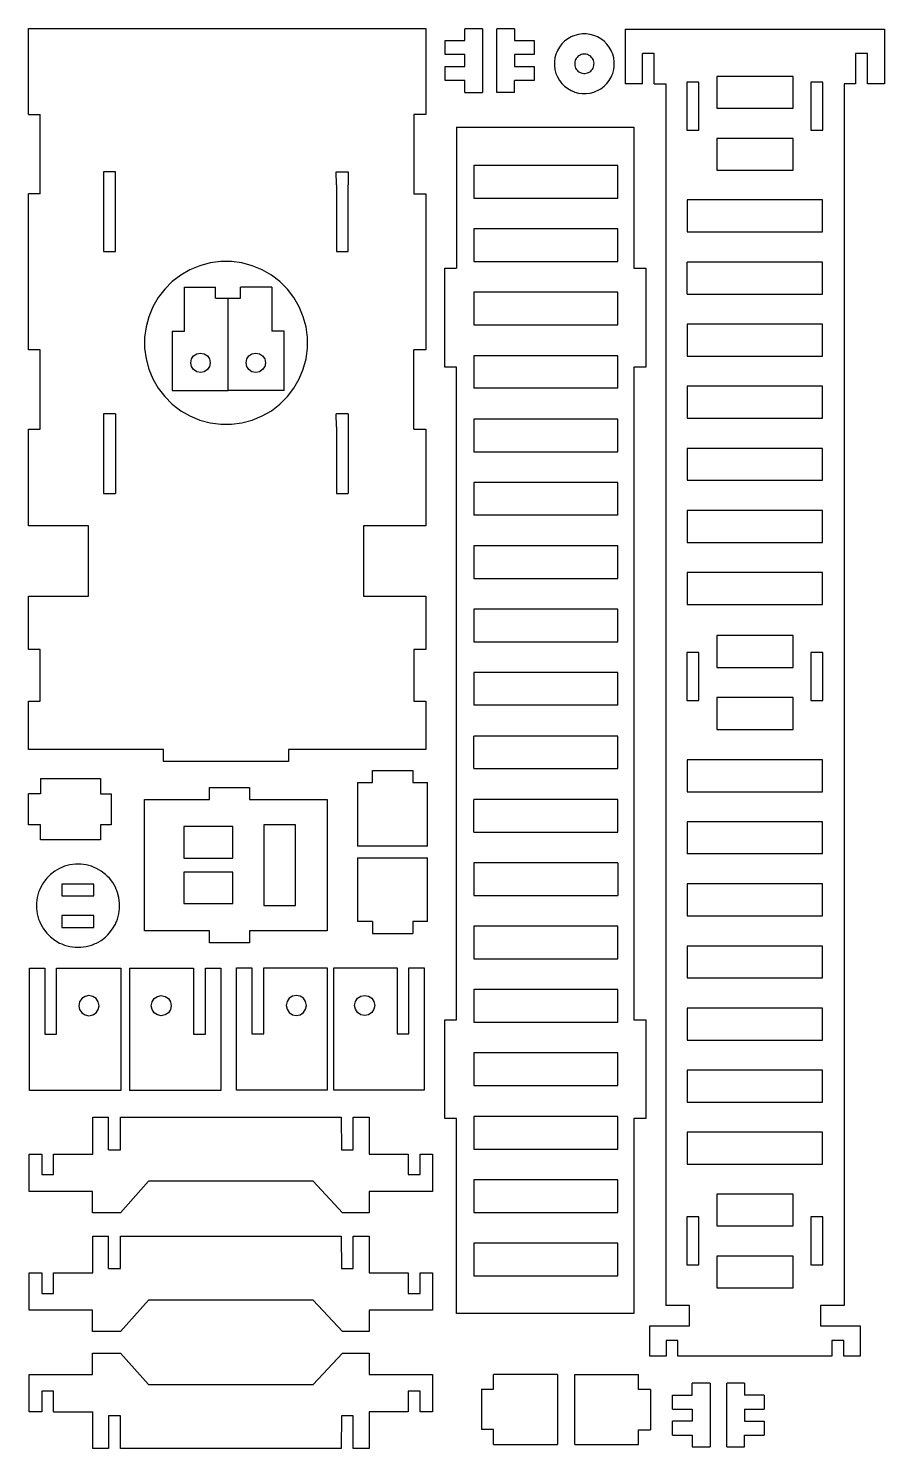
# Model space of a CAD drawing. Extents: x -348 to 348, y -585 to 585.
# Drawn here: x 24 to 348, y -583 to -46 of the extents above; entities that cross this region are included whole.
import ezdxf

# ---------------------------------------------------------------- set-up
doc = ezdxf.new("R2010")
doc.units = 0
doc.header["$MEASUREMENT"] = 0
doc.layers.get('0').update_dxf_attribs({"linetype": 'CONTINUOUS'})

msp = doc.modelspace()

# ---------------------------------------------------------------- linework, layer by layer
for p, q in [((24.14, -78.28), (24.14, -45.64)), ((24.14, -45.64), (174.51, -45.64)), ((174.51, -45.64), (174.51, -78.28)), ((195.99, -45.74), (189.28, -45.74)), ((189.28, -50.23), (189.28, -45.74)), ((195.99, -45.74), (195.99, -69.9)), ((208.12, -45.74), (201.42, -45.74)), ((201.42, -69.9), (201.42, -45.74)), ((208.12, -45.74), (208.12, -50.23)), ((230.91, -48.28), (230.15, -48.59)), ((232.34, -47.9), (230.91, -48.28)), ((233.81, -47.7), (232.34, -47.9)), ((235.3, -47.71), (233.81, -47.7)), ((236.77, -47.9), (235.3, -47.71)), ((238.2, -48.29), (236.77, -47.9)), ((238.94, -48.59), (238.2, -48.29)), ((250.02, -45.91), (250.02, -66.64)), ((250.02, -45.91), (348.19, -45.91)), ((348.19, -45.91), (348.19, -66.64)), ((181.82, -55.57), (181.82, -50.23)), ((181.82, -50.23), (189.28, -50.23)), ((208.12, -50.23), (215.59, -50.23)), ((215.59, -50.23), (215.59, -55.57)), ((225.12, -52.71), (224.38, -54)), ((226.03, -51.54), (225.12, -52.71)), ((227.08, -50.49), (226.03, -51.54)), ((228.25, -49.59), (227.08, -50.49)), ((229.54, -48.85), (228.25, -49.59)), ((230.13, -48.6), (229.54, -48.85)), ((230.14, -48.59), (230.13, -48.6)), ((230.15, -48.59), (230.14, -48.59)), ((238.95, -48.59), (238.94, -48.59)), ((238.96, -48.6), (238.95, -48.59)), ((239.57, -48.85), (238.96, -48.6)), ((240.85, -49.6), (239.57, -48.85)), ((242.03, -50.5), (240.85, -49.6)), ((243.08, -51.55), (242.03, -50.5)), ((243.98, -52.73), (243.08, -51.55)), ((244.72, -54.01), (243.98, -52.73)), ((189.28, -55.57), (181.82, -55.57)), ((189.28, -60.07), (189.28, -55.57)), ((208.12, -55.57), (208.12, -60.07)), ((215.59, -55.57), (208.12, -55.57)), ((223.43, -56.8), (223.23, -58.27)), ((223.23, -58.27), (223.23, -59.75)), ((223.81, -55.37), (223.43, -56.8)), ((224.12, -54.63), (223.81, -55.37)), ((224.13, -54.61), (224.12, -54.62)), ((224.12, -54.62), (224.12, -54.63)), ((224.38, -54), (224.13, -54.61)), ((230.95, -58.3), (230.89, -58.78)), ((230.89, -58.78), (230.89, -59.26)), ((231.07, -57.84), (230.95, -58.3)), ((231.26, -57.4), (231.07, -57.84)), ((231.5, -56.98), (231.26, -57.4)), ((231.79, -56.6), (231.5, -56.98)), ((232.13, -56.26), (231.79, -56.6)), ((232.51, -55.97), (232.13, -56.26)), ((232.93, -55.73), (232.51, -55.97)), ((233.37, -55.55), (232.93, -55.73)), ((233.83, -55.42), (233.37, -55.55)), ((234.31, -55.36), (233.83, -55.42)), ((234.79, -55.36), (234.31, -55.36)), ((235.26, -55.42), (234.79, -55.36)), ((235.73, -55.55), (235.26, -55.42)), ((236.17, -55.73), (235.73, -55.55)), ((236.59, -55.97), (236.17, -55.73)), ((236.97, -56.27), (236.59, -55.97)), ((237.3, -56.6), (236.97, -56.27)), ((237.6, -56.99), (237.3, -56.6)), ((237.84, -57.4), (237.6, -56.99)), ((238.02, -57.84), (237.84, -57.4)), ((238.14, -58.31), (238.02, -57.84)), ((238.21, -58.78), (238.14, -58.31)), ((238.2, -59.26), (238.21, -58.78)), ((244.96, -54.61), (244.72, -54.01)), ((244.97, -54.62), (244.96, -54.61)), ((244.97, -54.63), (244.97, -54.62)), ((245.29, -55.38), (244.97, -54.63)), ((245.67, -56.82), (245.29, -55.38)), ((245.86, -58.29), (245.67, -56.82)), ((245.86, -59.77), (245.86, -58.29)), ((256.53, -66.64), (256.53, -55.09)), ((261.03, -55.09), (256.53, -55.09)), ((261.03, -66.64), (261.03, -55.09)), ((337.18, -55.09), (337.18, -66.64)), ((341.68, -55.09), (337.18, -55.09)), ((341.68, -66.64), (341.68, -55.09)), ((181.82, -60.07), (189.28, -60.07)), ((181.82, -65.4), (181.82, -60.07)), ((208.12, -60.07), (215.59, -60.07)), ((215.59, -60.07), (215.59, -65.4)), ((223.23, -59.75), (223.42, -61.22)), ((223.42, -61.22), (223.8, -62.66)), ((223.8, -62.66), (224.12, -63.41)), ((224.12, -63.41), (224.12, -63.42)), ((224.12, -63.42), (224.13, -63.43)), ((224.13, -63.43), (224.37, -64.03)), ((224.37, -64.03), (225.11, -65.31)), ((230.89, -59.26), (230.95, -59.73)), ((230.95, -59.73), (231.07, -60.2)), ((231.07, -60.2), (231.25, -60.64)), ((231.25, -60.64), (231.49, -61.06)), ((231.49, -61.06), (231.79, -61.44)), ((231.79, -61.44), (232.12, -61.78)), ((232.12, -61.78), (232.51, -62.07)), ((232.51, -62.07), (232.92, -62.31)), ((232.92, -62.31), (233.36, -62.49)), ((233.36, -62.49), (233.83, -62.62)), ((233.83, -62.62), (234.3, -62.68)), ((234.3, -62.68), (234.78, -62.68)), ((234.78, -62.68), (235.26, -62.62)), ((235.26, -62.62), (235.72, -62.49)), ((235.72, -62.49), (236.16, -62.31)), ((236.16, -62.31), (236.58, -62.07)), ((236.58, -62.07), (236.96, -61.78)), ((236.96, -61.78), (237.3, -61.44)), ((237.3, -61.44), (237.59, -61.06)), ((237.59, -61.06), (237.83, -60.65)), ((237.83, -60.65), (238.02, -60.2)), ((238.02, -60.2), (238.14, -59.74)), ((238.14, -59.74), (238.2, -59.26)), ((243.97, -65.33), (244.71, -64.05)), ((244.71, -64.05), (244.96, -63.43)), ((244.96, -63.43), (244.97, -63.42)), ((244.97, -63.41), (245.28, -62.67)), ((244.97, -63.42), (244.97, -63.41)), ((245.28, -62.67), (245.67, -61.24)), ((245.67, -61.24), (245.86, -59.77)), ((313.54, -63.83), (284.67, -63.83)), ((284.67, -63.83), (284.67, -75.84)), ((313.54, -75.84), (313.54, -63.83)), ((189.28, -65.4), (181.82, -65.4)), ((189.28, -69.9), (189.28, -65.4)), ((189.28, -69.9), (195.99, -69.9)), ((208.12, -69.9), (201.42, -69.9)), ((208.12, -69.9), (208.12, -65.4)), ((215.59, -65.4), (208.12, -65.4)), ((225.11, -65.31), (226.01, -66.49)), ((226.01, -66.49), (227.06, -67.54)), ((227.06, -67.54), (228.24, -68.44)), ((228.24, -68.44), (229.52, -69.19)), ((229.52, -69.19), (230.13, -69.44)), ((230.13, -69.44), (230.14, -69.45)), ((230.14, -69.45), (230.15, -69.45)), ((230.15, -69.45), (230.89, -69.75)), ((230.89, -69.75), (232.32, -70.14)), ((236.75, -70.14), (238.18, -69.76)), ((238.18, -69.76), (238.94, -69.45)), ((238.94, -69.45), (238.95, -69.45)), ((238.95, -69.45), (238.96, -69.44)), ((238.96, -69.44), (239.55, -69.19)), ((239.55, -69.19), (240.84, -68.46)), ((240.84, -68.46), (242.01, -67.55)), ((242.01, -67.55), (243.06, -66.51)), ((243.06, -66.51), (243.97, -65.33)), ((256.53, -66.64), (250.02, -66.64)), ((261.03, -66.64), (265.37, -66.64)), ((265.37, -66.64), (265.37, -529.21)), ((277.9, -66), (273.4, -66)), ((273.4, -66), (273.4, -84.14)), ((277.9, -84.14), (277.9, -66)), ((324.81, -66), (320.31, -66)), ((320.31, -66), (320.31, -84.14)), ((324.81, -84.14), (324.81, -66)), ((332.84, -66.64), (332.84, -529.21)), ((337.18, -66.64), (332.84, -66.64)), ((348.19, -66.64), (341.68, -66.64)), ((232.32, -70.14), (233.79, -70.33)), ((233.79, -70.33), (235.28, -70.34)), ((235.28, -70.34), (236.75, -70.14)), ((24.14, -78.28), (28.64, -78.28)), ((28.64, -108.24), (28.64, -78.28)), ((170.01, -78.28), (170.01, -108.24)), ((174.51, -78.28), (170.01, -78.28)), ((284.67, -75.84), (313.54, -75.84)), ((186.19, -83.01), (186.19, -136.44)), ((186.19, -83.01), (253.33, -83.01)), ((253.33, -83.01), (253.33, -136.44)), ((273.4, -84.14), (277.9, -84.14)), ((320.31, -84.14), (324.81, -84.14)), ((284.67, -87.28), (284.67, -99.3)), ((313.54, -87.28), (284.67, -87.28)), ((313.54, -99.3), (313.54, -87.28)), ((57.1, -99.95), (52.6, -99.95)), ((52.6, -99.95), (52.6, -130.12)), ((57.1, -130.12), (57.1, -99.95)), ((140.7, -104.84), (140.68, -99.95)), ((140.68, -99.95), (145.18, -99.95)), ((145.18, -99.95), (145.2, -104.84)), ((192.73, -97.54), (192.73, -109.9)), ((247.22, -97.54), (192.73, -97.54)), ((247.22, -109.9), (247.22, -97.54)), ((284.67, -99.3), (313.54, -99.3)), ((140.7, -104.84), (140.7, -130.12)), ((145.2, -130.12), (145.2, -104.84)), ((28.64, -108.24), (24.14, -108.24)), ((24.14, -167.36), (24.14, -108.24)), ((170.01, -108.24), (174.51, -108.24)), ((174.51, -108.24), (174.51, -167.36)), ((192.73, -109.9), (247.22, -109.9)), ((273.51, -110.6), (273.51, -122.71)), ((324.7, -110.6), (273.51, -110.6)), ((324.7, -122.71), (324.7, -110.6)), ((247.22, -121.54), (192.73, -121.54)), ((192.73, -121.54), (192.73, -133.9)), ((247.22, -133.9), (247.22, -121.54)), ((273.51, -122.71), (324.7, -122.71)), ((52.6, -130.12), (57.1, -130.12)), ((96.92, -133.91), (92.91, -134.44)), ((100.95, -133.91), (96.92, -133.91)), ((104.96, -134.44), (100.95, -133.91)), ((140.7, -130.12), (145.2, -130.12)), ((192.73, -133.9), (247.22, -133.9)), ((324.7, -134.11), (273.51, -134.11)), ((273.51, -146.22), (273.51, -134.11)), ((324.7, -146.22), (324.7, -134.11)), ((81.79, -139.04), (78.58, -141.5)), ((85.28, -137.03), (81.79, -139.04)), ((89.01, -135.48), (85.28, -137.03)), ((92.91, -134.44), (89.01, -135.48)), ((108.86, -135.48), (104.96, -134.44)), ((112.59, -137.03), (108.86, -135.48)), ((116.09, -139.04), (112.59, -137.03)), ((119.29, -141.5), (116.09, -139.04)), ((181.69, -136.44), (186.19, -136.44)), ((181.69, -173.85), (181.69, -136.44)), ((253.33, -136.44), (257.83, -136.44)), ((257.83, -136.44), (257.83, -173.85)), ((75.73, -144.36), (73.27, -147.56)), ((78.58, -141.5), (75.73, -144.36)), ((83.25, -160.25), (83.25, -143.56)), ((83.25, -143.56), (95, -143.56)), ((95, -147.81), (95, -143.56)), ((116.23, -143.56), (104.47, -143.56)), ((104.47, -147.81), (104.47, -143.56)), ((116.23, -143.56), (116.23, -160.25)), ((122.14, -144.36), (119.29, -141.5)), ((124.6, -147.56), (122.14, -144.36)), ((73.27, -147.56), (71.25, -151.06)), ((95, -147.81), (99.74, -147.81)), ((99.74, -147.81), (104.47, -147.81)), ((99.74, -182.72), (99.74, -147.81)), ((126.62, -151.06), (124.6, -147.56)), ((247.22, -145.54), (192.73, -145.54)), ((192.73, -145.54), (192.73, -157.9)), ((247.22, -157.9), (247.22, -145.54)), ((273.51, -146.22), (324.7, -146.22)), ((69.71, -154.79), (68.66, -158.69)), ((71.25, -151.06), (69.71, -154.79)), ((128.17, -154.79), (126.62, -151.06)), ((129.21, -158.69), (128.17, -154.79)), ((68.66, -158.69), (68.13, -162.69)), ((78.59, -160.25), (83.25, -160.25)), ((78.59, -160.25), (78.59, -182.72)), ((120.88, -160.25), (116.23, -160.25)), ((120.88, -182.72), (120.88, -160.25)), ((129.74, -162.69), (129.21, -158.69)), ((192.73, -157.9), (247.22, -157.9)), ((324.7, -157.62), (273.51, -157.62)), ((273.51, -157.62), (273.51, -169.72)), ((324.7, -169.72), (324.7, -157.62)), ((68.13, -162.69), (68.13, -166.73)), ((129.74, -166.73), (129.74, -162.69)), ((28.64, -167.36), (24.14, -167.36)), ((28.64, -197.32), (28.64, -167.36)), ((68.13, -166.73), (68.66, -170.73)), ((68.66, -170.73), (69.71, -174.63)), ((85.59, -172.23), (85.88, -170.79)), ((85.88, -170.79), (86.67, -169.62)), ((86.67, -169.62), (87.85, -168.83)), ((87.85, -168.83), (89.28, -168.54)), ((89.28, -168.54), (90.72, -168.83)), ((90.72, -168.83), (91.89, -169.62)), ((91.89, -169.62), (92.68, -170.79)), ((92.68, -170.79), (92.97, -172.23)), ((106.5, -172.23), (106.79, -170.79)), ((106.79, -170.79), (107.58, -169.62)), ((107.58, -169.62), (108.76, -168.83)), ((108.76, -168.83), (110.19, -168.54)), ((110.19, -168.54), (111.63, -168.83)), ((111.63, -168.83), (112.8, -169.62)), ((112.8, -169.62), (113.59, -170.79)), ((113.59, -170.79), (113.88, -172.23)), ((128.17, -174.63), (129.21, -170.73)), ((129.21, -170.73), (129.74, -166.73)), ((174.51, -167.36), (170.01, -167.36)), ((170.01, -197.32), (170.01, -167.36)), ((192.73, -169.55), (192.73, -181.9)), ((247.22, -169.55), (192.73, -169.55)), ((247.22, -181.9), (247.22, -169.55)), ((273.51, -169.72), (324.7, -169.72)), ((69.71, -174.63), (71.25, -178.36)), ((85.88, -173.67), (85.59, -172.23)), ((86.67, -174.84), (85.88, -173.67)), ((87.85, -175.63), (86.67, -174.84)), ((89.28, -175.92), (87.85, -175.63)), ((90.72, -175.63), (89.28, -175.92)), ((91.89, -174.84), (90.72, -175.63)), ((92.68, -173.67), (91.89, -174.84)), ((92.97, -172.23), (92.68, -173.67)), ((106.79, -173.67), (106.5, -172.23)), ((107.58, -174.84), (106.79, -173.67)), ((108.76, -175.63), (107.58, -174.84)), ((110.19, -175.92), (108.76, -175.63)), ((111.63, -175.63), (110.19, -175.92)), ((112.8, -174.84), (111.63, -175.63)), ((113.59, -173.67), (112.8, -174.84)), ((113.88, -172.23), (113.59, -173.67)), ((126.62, -178.36), (128.17, -174.63)), ((186.19, -173.85), (181.69, -173.85)), ((186.19, -420.97), (186.19, -173.85)), ((257.83, -173.85), (253.33, -173.85)), ((253.33, -173.85), (253.33, -420.97)), ((71.25, -178.36), (73.27, -181.86)), ((73.27, -181.86), (75.73, -185.06)), ((78.59, -182.72), (99.74, -182.72)), ((120.88, -182.72), (99.74, -182.72)), ((122.14, -185.06), (124.6, -181.86)), ((124.6, -181.86), (126.62, -178.36)), ((247.22, -181.9), (192.73, -181.9)), ((324.7, -181.13), (273.51, -181.13)), ((273.51, -181.13), (273.51, -193.23)), ((324.7, -193.23), (324.7, -181.13)), ((75.73, -185.06), (78.58, -187.92)), ((78.58, -187.92), (81.79, -190.38)), ((116.09, -190.38), (119.29, -187.92)), ((119.29, -187.92), (122.14, -185.06)), ((52.6, -191.56), (52.6, -221.74)), ((57.1, -191.56), (52.6, -191.56)), ((57.1, -191.56), (57.1, -221.74)), ((81.79, -190.38), (85.28, -192.39)), ((85.28, -192.39), (89.01, -193.94)), ((108.86, -193.94), (112.59, -192.39)), ((112.59, -192.39), (116.09, -190.38)), ((140.7, -196.46), (140.68, -191.56)), ((145.18, -191.56), (140.68, -191.56)), ((145.18, -191.56), (145.2, -196.46)), ((247.22, -193.55), (192.73, -193.55)), ((192.73, -193.55), (192.73, -205.91)), ((247.22, -205.91), (247.22, -193.55)), ((273.51, -193.23), (324.7, -193.23)), ((24.14, -197.32), (28.64, -197.32)), ((24.14, -233.93), (24.14, -197.32)), ((89.01, -193.94), (92.91, -194.98)), ((92.91, -194.98), (96.92, -195.51)), ((96.92, -195.51), (100.95, -195.51)), ((100.95, -195.51), (104.96, -194.98)), ((104.96, -194.98), (108.86, -193.94)), ((140.7, -196.46), (140.7, -221.74)), ((145.2, -196.46), (145.2, -221.74)), ((170.01, -197.32), (174.51, -197.32)), ((174.51, -197.32), (174.51, -233.93)), ((192.73, -205.91), (247.22, -205.91)), ((324.7, -204.64), (273.51, -204.64)), ((273.51, -204.64), (273.51, -216.74)), ((324.7, -216.74), (324.7, -204.64)), ((192.73, -217.55), (192.73, -229.91)), ((247.22, -217.55), (192.73, -217.55)), ((247.22, -229.91), (247.22, -217.55)), ((273.51, -216.74), (324.7, -216.74)), ((52.6, -221.74), (57.1, -221.74)), ((140.7, -221.74), (145.2, -221.74)), ((247.22, -229.91), (192.73, -229.91)), ((273.51, -228.15), (273.51, -240.25)), ((324.7, -228.15), (273.51, -228.15)), ((324.7, -240.25), (324.7, -228.15)), ((46.85, -233.93), (24.14, -233.93)), ((46.85, -260.62), (46.85, -233.93)), ((150.95, -233.93), (150.95, -260.62)), ((174.51, -233.93), (150.95, -233.93)), ((192.73, -241.55), (192.73, -253.91)), ((247.22, -241.55), (192.73, -241.55)), ((247.22, -253.91), (247.22, -241.55)), ((273.51, -240.25), (324.7, -240.25)), ((324.7, -251.66), (273.51, -251.66)), ((273.51, -251.66), (273.51, -263.76)), ((324.7, -263.76), (324.7, -251.66)), ((192.73, -253.91), (247.22, -253.91)), ((24.14, -260.62), (46.85, -260.62)), ((24.14, -280.84), (24.14, -260.62)), ((150.95, -260.62), (174.51, -260.62)), ((174.51, -260.62), (174.51, -280.84)), ((192.73, -265.55), (192.73, -277.91)), ((247.22, -265.55), (192.73, -265.55)), ((247.22, -277.91), (247.22, -265.55)), ((273.51, -263.76), (324.7, -263.76)), ((192.73, -277.91), (247.22, -277.91)), ((313.54, -275.56), (284.67, -275.56)), ((284.67, -275.56), (284.67, -287.57)), ((313.54, -287.57), (313.54, -275.56)), ((28.64, -280.84), (24.14, -280.84)), ((28.64, -300.36), (28.64, -280.84)), ((170.01, -280.84), (170.01, -300.36)), ((174.51, -280.84), (170.01, -280.84)), ((277.9, -281.97), (273.4, -281.97)), ((273.4, -281.97), (273.4, -300.1)), ((277.9, -300.1), (277.9, -281.97)), ((320.31, -281.97), (320.31, -300.1)), ((324.81, -281.97), (320.31, -281.97)), ((324.81, -300.1), (324.81, -281.97)), ((192.73, -289.56), (192.73, -301.91)), ((247.22, -289.56), (192.73, -289.56)), ((247.22, -301.91), (247.22, -289.56)), ((284.67, -287.57), (313.54, -287.57)), ((24.14, -318.66), (24.14, -300.36)), ((24.14, -300.36), (28.64, -300.36)), ((170.01, -300.36), (174.51, -300.36)), ((174.51, -300.36), (174.51, -318.66)), ((273.4, -300.1), (277.9, -300.1)), ((284.67, -299.01), (284.67, -311.03)), ((313.54, -299.01), (284.67, -299.01)), ((313.54, -311.03), (313.54, -299.01)), ((320.31, -300.1), (324.81, -300.1)), ((247.22, -301.91), (192.73, -301.91)), ((284.67, -311.03), (313.54, -311.03)), ((247.22, -313.56), (192.73, -313.56)), ((192.73, -325.92), (192.73, -313.56)), ((247.22, -325.92), (247.22, -313.56)), ((75.28, -318.66), (24.14, -318.66)), ((75.28, -323.16), (75.28, -318.66)), ((122.52, -318.66), (122.52, -323.16)), ((174.51, -318.66), (122.52, -318.66)), ((273.51, -322.55), (273.51, -334.65)), ((324.7, -322.55), (273.51, -322.55)), ((324.7, -334.65), (324.7, -322.55)), ((122.52, -323.16), (75.28, -323.16)), ((154.35, -326.67), (169.65, -326.67)), ((154.35, -331.17), (154.35, -326.67)), ((169.65, -326.67), (169.65, -331.17)), ((192.73, -325.92), (247.22, -325.92)), ((28.73, -329.7), (28.73, -335.4)), ((28.73, -329.7), (51.38, -329.7)), ((51.38, -329.7), (51.38, -335.4)), ((92.65, -333.07), (107.82, -333.07)), ((92.65, -337.57), (92.65, -333.07)), ((107.82, -333.07), (107.82, -337.57)), ((148.67, -331.17), (148.67, -355.32)), ((148.67, -331.17), (154.35, -331.17)), ((169.65, -331.17), (175.23, -331.17)), ((175.23, -355.32), (175.23, -331.17)), ((28.73, -335.4), (24.23, -335.4)), ((24.23, -347.13), (24.23, -335.4)), ((51.38, -335.4), (55.18, -335.4)), ((55.18, -335.4), (55.45, -335.4)), ((55.45, -335.4), (55.45, -347.13)), ((68.1, -387.32), (68.1, -337.57)), ((68.1, -337.57), (92.65, -337.57)), ((107.82, -337.57), (137.27, -337.57)), ((137.27, -337.57), (137.27, -387.32)), ((247.22, -337.56), (192.73, -337.56)), ((192.73, -349.92), (192.73, -337.56)), ((247.22, -349.92), (247.22, -337.56)), ((273.51, -334.65), (324.7, -334.65)), ((28.73, -347.13), (24.23, -347.13)), ((28.73, -352.83), (28.73, -347.13)), ((51.38, -347.13), (51.38, -352.83)), ((55.18, -347.13), (51.38, -347.13)), ((55.45, -347.13), (55.18, -347.13)), ((101.48, -347.88), (82.94, -347.88)), ((82.94, -347.88), (82.94, -359.76)), ((101.48, -359.76), (101.48, -347.88)), ((113.28, -347.16), (113.28, -377.73)), ((125.24, -347.16), (113.28, -347.16)), ((125.24, -377.73), (125.24, -347.16)), ((273.51, -346.06), (273.51, -358.16)), ((324.7, -346.06), (273.51, -346.06)), ((324.7, -358.16), (324.7, -346.06)), ((51.38, -352.83), (28.73, -352.83)), ((192.73, -349.92), (247.22, -349.92)), ((82.94, -359.76), (101.48, -359.76)), ((175.23, -355.32), (148.67, -355.32)), ((148.67, -359.64), (175.23, -359.64)), ((148.67, -359.64), (148.67, -383.79)), ((175.23, -383.79), (175.23, -359.64)), ((324.7, -358.16), (273.51, -358.16)), ((34.17, -364.7), (32.54, -365.96)), ((35.96, -363.67), (34.17, -364.7)), ((36.76, -363.34), (35.96, -363.67)), ((36.8, -363.32), (36.76, -363.34)), ((36.84, -363.31), (36.8, -363.32)), ((37.86, -362.88), (36.84, -363.31)), ((39.86, -362.35), (37.86, -362.88)), ((41.9, -362.08), (39.86, -362.35)), ((42.89, -362.09), (41.9, -362.08)), ((42.92, -362.08), (42.89, -362.09)), ((42.95, -362.09), (42.92, -362.08)), ((43.96, -362.09), (42.95, -362.09)), ((46.01, -362.36), (43.96, -362.09)), ((48, -362.89), (46.01, -362.36)), ((48.99, -363.31), (48, -362.89)), ((49.04, -363.32), (48.99, -363.31)), ((49.09, -363.35), (49.04, -363.32)), ((49.9, -363.68), (49.09, -363.35)), ((51.68, -364.72), (49.9, -363.68)), ((53.32, -365.97), (51.68, -364.72)), ((82.94, -365.13), (82.94, -377.01)), ((101.48, -365.13), (82.94, -365.13)), ((101.48, -377.01), (101.48, -365.13)), ((192.73, -361.56), (192.73, -373.92)), ((247.22, -361.56), (192.73, -361.56)), ((247.22, -361.56), (247.22, -373.92)), ((28.79, -370.83), (28.44, -371.67)), ((29.82, -369.05), (28.79, -370.83)), ((31.08, -367.41), (29.82, -369.05)), ((31.79, -366.7), (31.08, -367.41)), ((31.8, -366.69), (31.79, -366.7)), ((31.81, -366.68), (31.8, -366.69)), ((32.54, -365.96), (31.81, -366.68)), ((36.74, -369.6), (36.74, -374.1)), ((48.88, -369.6), (36.74, -369.6)), ((48.88, -374.1), (48.88, -369.6)), ((54.01, -366.67), (53.32, -365.97)), ((54.04, -366.69), (54.01, -366.67)), ((54.06, -366.72), (54.04, -366.69)), ((54.77, -367.43), (54.06, -366.72)), ((56.03, -369.07), (54.77, -367.43)), ((57.06, -370.85), (56.03, -369.07)), ((57.38, -371.64), (57.06, -370.85)), ((273.51, -369.57), (273.51, -381.67)), ((324.7, -369.57), (273.51, -369.57)), ((324.7, -381.67), (324.7, -369.57)), ((27.46, -374.72), (27.19, -376.77)), ((28, -372.73), (27.46, -374.72)), ((28.42, -371.71), (28, -372.73)), ((28.43, -371.69), (28.42, -371.71)), ((28.44, -371.67), (28.43, -371.69)), ((36.74, -374.1), (48.88, -374.1)), ((57.41, -371.69), (57.38, -371.64)), ((57.42, -371.74), (57.41, -371.69)), ((57.85, -372.76), (57.42, -371.74)), ((58.38, -374.75), (57.85, -372.76)), ((58.64, -376.8), (58.38, -374.75)), ((192.73, -373.92), (247.22, -373.92)), ((27.19, -376.77), (27.19, -378.83)), ((27.19, -378.83), (27.46, -380.87)), ((27.46, -380.87), (27.99, -382.87)), ((48.88, -381.52), (36.74, -381.52)), ((36.74, -381.52), (36.74, -386.02)), ((48.88, -386.02), (48.88, -381.52)), ((57.83, -382.89), (58.37, -380.9)), ((58.37, -380.9), (58.64, -378.86)), ((58.64, -377.78), (58.64, -376.8)), ((58.65, -377.81), (58.64, -377.78)), ((58.64, -377.84), (58.65, -377.81)), ((58.64, -378.86), (58.64, -377.84)), ((82.94, -377.01), (101.48, -377.01)), ((113.28, -377.73), (125.24, -377.73)), ((273.51, -381.67), (324.7, -381.67)), ((27.99, -382.87), (28.43, -383.92)), ((28.43, -383.92), (28.43, -383.93)), ((28.43, -383.93), (28.43, -383.94)), ((28.43, -383.94), (28.78, -384.77)), ((28.78, -384.77), (29.81, -386.56)), ((29.81, -386.56), (31.06, -388.19)), ((36.74, -386.02), (48.88, -386.02)), ((54.76, -388.21), (56.01, -386.58)), ((56.01, -386.58), (57.05, -384.8)), ((57.05, -384.8), (57.39, -383.96)), ((57.39, -383.96), (57.41, -383.93)), ((57.41, -383.93), (57.42, -383.89)), ((57.42, -383.89), (57.83, -382.89)), ((154.35, -383.79), (148.67, -383.79)), ((154.35, -383.79), (154.35, -388.29)), ((169.65, -383.79), (169.65, -388.29)), ((175.23, -383.79), (169.65, -383.79)), ((192.73, -385.56), (192.73, -397.92)), ((247.22, -385.56), (192.73, -385.56)), ((247.22, -397.92), (247.22, -385.56)), ((31.06, -388.19), (32.52, -389.65)), ((32.52, -389.65), (34.15, -390.91)), ((34.15, -390.91), (35.93, -391.94)), ((35.93, -391.94), (36.79, -392.3)), ((36.79, -392.3), (36.8, -392.3)), ((36.8, -392.3), (36.81, -392.3)), ((36.81, -392.3), (37.84, -392.73)), ((47.97, -392.74), (49.02, -392.31)), ((49.02, -392.31), (49.04, -392.3)), ((49.04, -392.3), (49.06, -392.29)), ((49.06, -392.29), (49.87, -391.95)), ((49.87, -391.95), (51.66, -390.92)), ((51.66, -390.92), (53.3, -389.67)), ((53.3, -389.67), (54.03, -388.94)), ((54.03, -388.94), (54.04, -388.93)), ((54.04, -388.93), (54.05, -388.92)), ((54.05, -388.92), (54.76, -388.21)), ((92.65, -387.32), (68.1, -387.32)), ((92.65, -391.82), (92.65, -387.32)), ((107.82, -391.82), (92.65, -391.82)), ((107.82, -387.32), (107.82, -391.82)), ((137.27, -387.32), (107.82, -387.32)), ((154.35, -388.29), (169.65, -388.29)), ((37.84, -392.73), (39.83, -393.27)), ((39.83, -393.27), (41.87, -393.54)), ((41.87, -393.54), (43.93, -393.54)), ((43.93, -393.54), (45.98, -393.27)), ((45.98, -393.27), (47.97, -392.74)), ((273.51, -393.08), (273.51, -405.18)), ((324.7, -393.08), (273.51, -393.08)), ((324.7, -405.18), (324.7, -393.08)), ((24.5, -401.43), (30.3, -401.43)), ((24.5, -447.76), (24.5, -401.43)), ((30.3, -401.43), (30.3, -426.41)), ((34.8, -401.43), (59.08, -401.43)), ((34.8, -426.41), (34.8, -401.43)), ((59.08, -401.43), (59.08, -447.76)), ((62.4, -401.43), (86.68, -401.43)), ((62.4, -401.43), (62.4, -447.76)), ((86.68, -401.43), (86.68, -426.41)), ((91.18, -401.43), (96.98, -401.43)), ((91.18, -426.41), (91.18, -401.43)), ((96.98, -401.43), (96.98, -447.76)), ((102.96, -401.31), (108.76, -401.31)), ((102.96, -447.65), (102.96, -401.31)), ((108.76, -401.31), (108.76, -426.29)), ((113.26, -401.31), (137.22, -401.31)), ((113.26, -426.29), (113.26, -401.31)), ((137.22, -401.31), (137.22, -447.65)), ((139.69, -401.32), (163.65, -401.31)), ((139.69, -447.65), (139.69, -401.32)), ((163.65, -401.31), (163.65, -426.29)), ((168.15, -401.31), (173.95, -401.31)), ((168.15, -426.29), (168.15, -401.31)), ((173.95, -401.31), (173.95, -447.65)), ((192.73, -397.92), (247.22, -397.92)), ((273.51, -405.18), (324.7, -405.18)), ((44.36, -412.98), (43.54, -414.19)), ((45.57, -412.17), (44.36, -412.98)), ((47.05, -411.87), (45.57, -412.17)), ((48.53, -412.17), (47.05, -411.87)), ((49.74, -412.98), (48.53, -412.17)), ((50.56, -414.19), (49.74, -412.98)), ((70.92, -414.19), (71.74, -412.98)), ((71.74, -412.98), (72.95, -412.17)), ((72.95, -412.17), (74.43, -411.87)), ((74.43, -411.87), (75.91, -412.17)), ((75.91, -412.17), (77.12, -412.98)), ((77.12, -412.98), (77.93, -414.19)), ((122.84, -412.87), (122.02, -414.08)), ((124.05, -412.05), (122.84, -412.87)), ((125.53, -411.75), (124.05, -412.05)), ((127.01, -412.05), (125.53, -411.75)), ((128.22, -412.87), (127.01, -412.05)), ((129.03, -414.08), (128.22, -412.87)), ((147.89, -414.08), (148.71, -412.87)), ((148.71, -412.87), (149.91, -412.05)), ((149.91, -412.05), (151.4, -411.75)), ((151.4, -411.75), (152.88, -412.05)), ((152.88, -412.05), (154.09, -412.87)), ((154.09, -412.87), (154.9, -414.08)), ((192.73, -409.57), (192.73, -421.92)), ((247.22, -409.57), (192.73, -409.57)), ((247.22, -421.92), (247.22, -409.57)), ((43.54, -414.19), (43.25, -415.67)), ((43.25, -415.67), (43.54, -417.15)), ((43.54, -417.15), (44.36, -418.36)), ((44.36, -418.36), (45.57, -419.18)), ((45.57, -419.18), (47.05, -419.48)), ((47.05, -419.48), (48.53, -419.18)), ((48.53, -419.18), (49.74, -418.36)), ((49.74, -418.36), (50.56, -417.15)), ((50.86, -415.67), (50.56, -414.19)), ((50.56, -417.15), (50.86, -415.67)), ((70.62, -415.67), (70.92, -414.19)), ((70.92, -417.15), (70.62, -415.67)), ((71.74, -418.36), (70.92, -417.15)), ((72.95, -419.18), (71.74, -418.36)), ((74.43, -419.48), (72.95, -419.18)), ((75.91, -419.18), (74.43, -419.48)), ((77.12, -418.36), (75.91, -419.18)), ((77.93, -417.15), (77.12, -418.36)), ((77.93, -414.19), (78.23, -415.67)), ((78.23, -415.67), (77.93, -417.15)), ((122.02, -414.08), (121.72, -415.56)), ((121.72, -415.56), (122.02, -417.04)), ((122.02, -417.04), (122.84, -418.25)), ((122.84, -418.25), (124.05, -419.07)), ((124.05, -419.07), (125.53, -419.36)), ((125.53, -419.36), (127.01, -419.07)), ((127.01, -419.07), (128.22, -418.25)), ((128.22, -418.25), (129.03, -417.04)), ((129.33, -415.56), (129.03, -414.08)), ((129.03, -417.04), (129.33, -415.56)), ((147.59, -415.56), (147.89, -414.08)), ((147.89, -417.04), (147.59, -415.56)), ((148.71, -418.25), (147.89, -417.04)), ((149.91, -419.07), (148.71, -418.25)), ((151.4, -419.36), (149.91, -419.07)), ((152.88, -419.07), (151.4, -419.36)), ((154.09, -418.25), (152.88, -419.07)), ((154.9, -417.04), (154.09, -418.25)), ((154.9, -414.08), (155.2, -415.56)), ((155.2, -415.56), (154.9, -417.04)), ((273.51, -416.59), (273.51, -428.69)), ((324.7, -416.59), (273.51, -416.59)), ((324.7, -428.69), (324.7, -416.59)), ((181.69, -420.97), (186.19, -420.97)), ((181.69, -458.38), (181.69, -420.97)), ((192.73, -421.92), (247.22, -421.92)), ((253.33, -420.97), (257.83, -420.97)), ((257.83, -420.97), (257.83, -458.38)), ((30.3, -426.41), (34.8, -426.41)), ((86.68, -426.41), (91.18, -426.41)), ((108.76, -426.29), (113.26, -426.29)), ((163.65, -426.29), (168.15, -426.29)), ((273.51, -428.69), (324.7, -428.69)), ((247.22, -433.57), (192.73, -433.57)), ((192.73, -433.57), (192.73, -445.93)), ((247.22, -445.93), (247.22, -433.57)), ((273.51, -440.09), (273.51, -452.2)), ((324.7, -440.09), (273.51, -440.09)), ((324.7, -452.2), (324.7, -440.09)), ((192.73, -445.93), (247.22, -445.93)), ((59.08, -447.76), (24.5, -447.76)), ((96.98, -447.76), (62.4, -447.76)), ((137.22, -447.65), (102.96, -447.65)), ((173.95, -447.65), (139.69, -447.65)), ((273.51, -452.2), (324.7, -452.2)), ((48.49, -457.9), (54.48, -457.9)), ((48.49, -471.87), (48.49, -457.9)), ((54.51, -470.25), (54.48, -457.9)), ((59.01, -470.24), (58.98, -457.9)), ((58.98, -457.9), (142.57, -457.9)), ((142.57, -457.9), (142.59, -470.25)), ((147.07, -457.9), (153.07, -457.9)), ((147.09, -470.24), (147.07, -457.9)), ((153.07, -457.9), (153.07, -471.87)), ((186.19, -458.38), (181.69, -458.38)), ((186.19, -532.23), (186.19, -458.38)), ((192.73, -457.57), (192.73, -469.93)), ((247.22, -457.57), (192.73, -457.57)), ((247.22, -469.93), (247.22, -457.57)), ((253.33, -458.38), (253.33, -532.23)), ((257.83, -458.38), (253.33, -458.38)), ((273.51, -463.6), (273.51, -475.71)), ((324.7, -463.6), (273.51, -463.6)), ((324.7, -475.71), (324.7, -463.6)), ((24.47, -471.87), (29.17, -471.87)), ((24.47, -486.01), (24.47, -471.87)), ((29.17, -471.87), (29.18, -479.62)), ((33.68, -479.62), (33.67, -471.87)), ((33.67, -471.87), (48.49, -471.87)), ((54.51, -470.25), (59.01, -470.24)), ((142.59, -470.25), (147.09, -470.24)), ((153.07, -471.87), (167.9, -471.87)), ((167.9, -471.87), (167.92, -479.62)), ((172.4, -471.87), (177.09, -471.87)), ((172.42, -479.61), (172.4, -471.87)), ((177.09, -471.87), (177.09, -486.01)), ((192.73, -469.93), (247.22, -469.93)), ((273.51, -475.71), (324.7, -475.71)), ((29.18, -479.62), (33.68, -479.62)), ((69.62, -482.15), (59.01, -494.04)), ((131.95, -482.15), (69.62, -482.15)), ((143.08, -494.04), (131.95, -482.15)), ((167.92, -479.62), (172.42, -479.61)), ((247.22, -481.57), (192.73, -481.57)), ((192.73, -481.57), (192.73, -493.93)), ((247.22, -493.93), (247.22, -481.57)), ((48.41, -486.01), (24.47, -486.01)), ((48.41, -494.04), (48.41, -486.01)), ((153.16, -486.01), (153.16, -494.04)), ((177.09, -486.01), (153.16, -486.01)), ((284.67, -487.02), (284.67, -499.03)), ((313.54, -487.02), (284.67, -487.02)), ((313.54, -499.03), (313.54, -487.02)), ((59.01, -494.04), (48.41, -494.04)), ((153.16, -494.04), (143.08, -494.04)), ((192.73, -493.93), (247.22, -493.93)), ((273.4, -495.66), (273.4, -513.8)), ((277.9, -495.66), (273.4, -495.66)), ((277.9, -513.8), (277.9, -495.66)), ((284.67, -499.03), (313.54, -499.03)), ((320.31, -495.66), (320.31, -513.8)), ((324.81, -495.66), (320.31, -495.66)), ((324.81, -513.8), (324.81, -495.66)), ((48.49, -502.88), (54.48, -502.88)), ((48.49, -516.85), (48.49, -502.88)), ((54.51, -515.23), (54.48, -502.88)), ((58.98, -502.88), (142.57, -502.88)), ((59.01, -515.23), (58.98, -502.88)), ((142.57, -502.88), (142.59, -515.23)), ((147.07, -502.88), (153.07, -502.88)), ((147.09, -515.22), (147.07, -502.88)), ((153.07, -502.88), (153.07, -516.85)), ((247.22, -505.57), (192.73, -505.57)), ((192.73, -505.57), (192.73, -517.93)), ((247.22, -517.93), (247.22, -505.57)), ((284.67, -510.47), (284.67, -522.49)), ((313.54, -510.47), (284.67, -510.47)), ((313.54, -522.49), (313.54, -510.47)), ((54.51, -515.23), (59.01, -515.23)), ((142.59, -515.23), (147.09, -515.22)), ((273.4, -513.8), (277.9, -513.8)), ((320.31, -513.8), (324.81, -513.8)), ((24.47, -516.85), (29.17, -516.85)), ((24.47, -530.99), (24.47, -516.85)), ((29.17, -516.85), (29.18, -524.6)), ((33.67, -516.85), (48.49, -516.85)), ((33.68, -524.6), (33.67, -516.85)), ((153.07, -516.85), (167.9, -516.85)), ((167.9, -516.85), (167.92, -524.6)), ((172.4, -516.85), (177.09, -516.85)), ((172.42, -524.6), (172.4, -516.85)), ((177.09, -516.85), (177.09, -530.99)), ((192.73, -517.93), (247.22, -517.93)), ((29.18, -524.6), (33.68, -524.6)), ((167.92, -524.6), (172.42, -524.6)), ((284.67, -522.49), (313.54, -522.49)), ((48.41, -530.99), (24.47, -530.99)), ((48.41, -539.02), (48.41, -530.99)), ((69.62, -527.14), (59.01, -539.02)), ((131.95, -527.14), (69.62, -527.14)), ((143.08, -539.02), (131.95, -527.14)), ((153.16, -530.99), (153.16, -539.02)), ((177.09, -530.99), (153.16, -530.99)), ((253.33, -532.23), (186.19, -532.23)), ((274.3, -529.21), (265.37, -529.21)), ((274.3, -536.83), (274.3, -529.21)), ((323.91, -529.21), (323.91, -536.83)), ((332.84, -529.21), (323.91, -529.21)), ((259.3, -536.83), (274.3, -536.83)), ((259.3, -548.39), (259.3, -536.83)), ((323.91, -536.83), (338.91, -536.83)), ((338.91, -536.83), (338.91, -548.39)), ((59.01, -539.02), (48.41, -539.02)), ((153.16, -539.02), (143.08, -539.02)), ((269.98, -542.45), (265.48, -542.45)), ((265.48, -542.45), (265.48, -548.39)), ((269.98, -548.39), (269.98, -542.45)), ((328.23, -542.45), (328.23, -548.39)), ((332.73, -542.45), (328.23, -542.45)), ((332.73, -548.39), (332.73, -542.45)), ((48.41, -547.22), (59.01, -547.22)), ((48.41, -555.25), (48.41, -547.22)), ((59.01, -547.22), (69.62, -559.1)), ((131.95, -559.1), (143.08, -547.22)), ((143.08, -547.22), (153.16, -547.22)), ((153.16, -547.22), (153.16, -555.25)), ((265.48, -548.39), (259.3, -548.39)), ((328.23, -548.39), (269.98, -548.39)), ((338.91, -548.39), (332.73, -548.39)), ((24.47, -555.25), (48.41, -555.25)), ((24.47, -569.39), (24.47, -555.25)), ((69.62, -559.1), (131.95, -559.1)), ((153.16, -555.25), (177.09, -555.25)), ((177.09, -555.25), (177.09, -569.39)), ((224.33, -555.27), (200.17, -555.27)), ((200.17, -560.85), (200.17, -555.27)), ((224.33, -555.27), (224.33, -581.84)), ((230.89, -555.27), (255.05, -555.27)), ((230.89, -581.84), (230.89, -555.27)), ((255.05, -560.96), (255.05, -555.27)), ((275.42, -563.09), (275.42, -558.6)), ((282.12, -558.6), (275.42, -558.6)), ((282.12, -558.6), (282.12, -582.75)), ((295.2, -558.6), (288.5, -558.6)), ((288.5, -582.75), (288.5, -558.6)), ((295.2, -558.6), (295.2, -563.09)), ((29.18, -561.64), (29.17, -569.39)), ((33.68, -561.64), (29.18, -561.64)), ((33.67, -569.39), (33.68, -561.64)), ((167.92, -561.64), (167.9, -569.39)), ((172.42, -561.64), (167.92, -561.64)), ((172.4, -569.39), (172.42, -561.64)), ((195.67, -560.85), (200.17, -560.85)), ((195.67, -560.85), (195.67, -576.16)), ((259.55, -560.96), (255.05, -560.96)), ((259.55, -560.96), (259.55, -576.26)), ((267.96, -563.09), (275.42, -563.09)), ((267.96, -568.42), (267.96, -563.09)), ((302.66, -563.09), (295.2, -563.09)), ((302.66, -563.09), (302.66, -568.42)), ((29.17, -569.39), (24.47, -569.39)), ((33.67, -569.39), (48.49, -569.39)), ((48.49, -583.36), (48.49, -569.39)), ((153.07, -569.39), (153.07, -583.36)), ((167.9, -569.39), (153.07, -569.39)), ((177.09, -569.39), (172.4, -569.39)), ((267.96, -568.42), (275.42, -568.42)), ((275.42, -568.42), (275.42, -572.92)), ((295.2, -568.42), (295.2, -572.92)), ((295.2, -568.42), (302.66, -568.42)), ((54.51, -571.01), (54.48, -583.36)), ((59.01, -571.01), (54.51, -571.01)), ((58.98, -583.36), (59.01, -571.01)), ((142.59, -571.01), (142.57, -583.36)), ((147.09, -571.01), (142.59, -571.01)), ((147.07, -583.36), (147.09, -571.01)), ((267.96, -578.26), (267.96, -572.92)), ((275.42, -572.92), (267.96, -572.92)), ((295.2, -572.92), (302.66, -572.92)), ((302.66, -572.92), (302.66, -578.26)), ((200.17, -576.16), (195.67, -576.16)), ((200.17, -581.84), (200.17, -576.16)), ((255.05, -581.84), (255.05, -576.26)), ((255.05, -576.26), (259.55, -576.26)), ((267.96, -578.26), (275.42, -578.26)), ((275.42, -578.26), (275.42, -582.75)), ((295.2, -578.26), (302.66, -578.26)), ((295.2, -582.75), (295.2, -578.26)), ((54.48, -583.36), (48.49, -583.36)), ((142.57, -583.36), (58.98, -583.36)), ((153.07, -583.36), (147.07, -583.36)), ((200.17, -581.84), (224.33, -581.84)), ((230.89, -581.84), (255.05, -581.84)), ((275.42, -582.75), (282.12, -582.75)), ((288.5, -582.75), (295.2, -582.75))]:
    msp.add_line(p, q)

doc.saveas('drawing.dxf')
